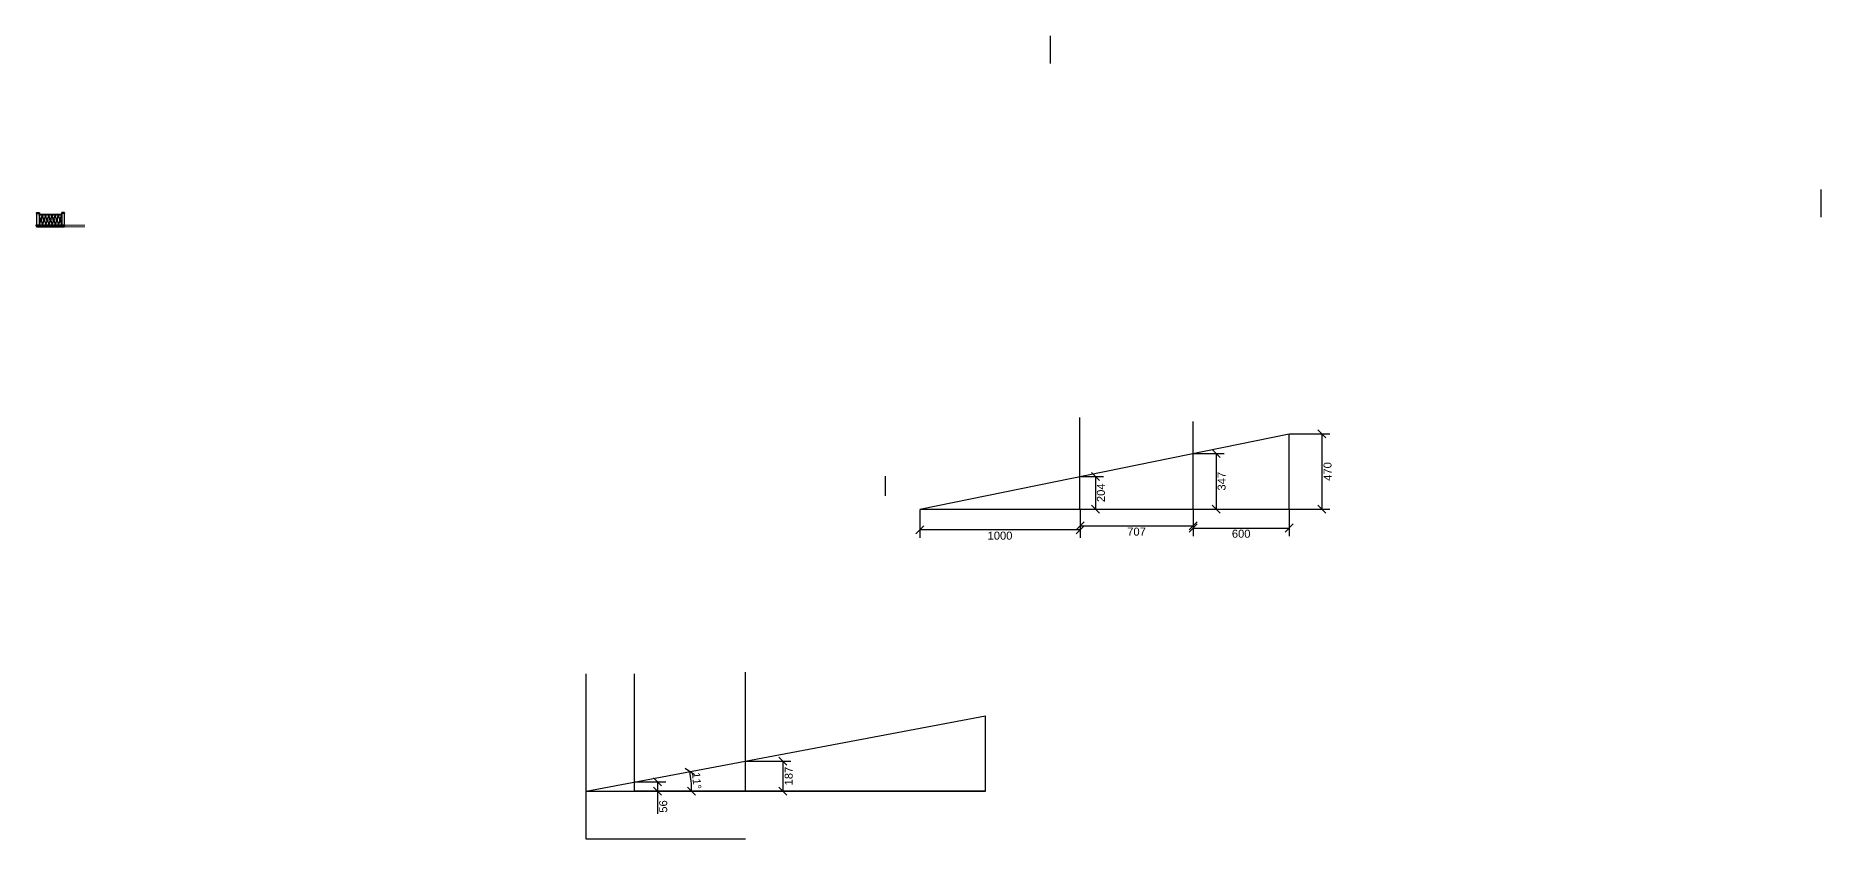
# Model space of a CAD drawing. Header units: inches. Extents: x 249 to 1192, y -18 to 440.
# Drawn here: x 746.4 to 858.5, y 310.1 to 360.2 of the extents above; entities that cross this region are included whole.
import ezdxf

# ---------------------------------------------------------------- set-up
doc = ezdxf.new("R2010")
doc.units = ezdxf.units.IN
doc.header["$MEASUREMENT"] = 0
doc.layers.add('ARSIR WARNA', color=66, linetype='Continuous', lineweight=0)
doc.layers.add('DINDING2', color=137, linetype='Continuous', lineweight=20)
doc.layers.add('KOLOM', color=5, linetype='Continuous')
doc.styles.get("Standard").update_dxf_attribs({"font": 'arial.ttf'})
doc.dimstyles.new('UK. GDG PERTEMUAN', dxfattribs={"dimtxt": 0.5, "dimasz": 0.5, "dimexe": 0.5, "dimexo": 0.05, "dimgap": 0.1, "dimtad": 2, "dimdec": 0, "dimlfac": 100, "dimzin": 0, "dimdsep": 46, "dimtxsty": 'Standard', "dimblk": 'OBLIQUE', "dimcen": 0.09, "dimclrd": 8, "dimclre": 256, "dimclrt": 256, "dimadec": 0, "dimazin": 0, "dimtfac": 1, "dimtdec": 0, "dimtofl": 0, "dimtmove": 0, "dimatfit": 3, "dimldrblk": 'OBLIQUE', "dimfxl": 0, "dimtolj": 1, "dimtzin": 0, "dimarcsym": 0})

# ---------------------------------------------------------------- blocks, each defined once
blk = doc.blocks.new('rb')
for p, q in [((-65.15, 85.2), (-65.08, 85.2)), ((-65.09, 85.17), (-65.14, 85.22)), ((-65.14, 85.17), (-65.09, 85.22)), ((-65.11, 85.16), (-65.11, 85.23))]:
    blk.add_line(p, q)
at = {"ltscale": 5}
for points in [[(-65.14, 85.22), (-65.21, 85.47), (-65.16, 85.52)], [(-65.14, 85.17), (-65.21, 84.92), (-65.16, 84.87)], [(-65.13, 85.23), (-65.2, 85.47), (-65.15, 85.52)], [(-65.13, 85.16), (-65.2, 84.92), (-65.15, 84.87)], [(-65.09, 85.22), (-65.01, 85.47), (-65.06, 85.52)], [(-65.09, 85.23), (-65.02, 85.47), (-65.07, 85.52)], [(-65.09, 85.17), (-65.01, 84.92), (-65.06, 84.87)], [(-65.09, 85.16), (-65.02, 84.92), (-65.07, 84.87)]]:
    blk.add_lwpolyline(points, dxfattribs=at)
for radius in [0.0375, 0.0325]:
    blk.add_circle((-65.11, 85.2), radius, dxfattribs=at)
for centre, start, end in [((-65.13, 85.22), 237.3784, 302.6216), ((-65.13, 85.17), 57.3784, 122.6216), ((-65.11, 85.23), 192.3784, 257.6216), ((-65.14, 85.19), 12.3784, 77.6216), ((-65.11, 85.17), 102.3784, 167.6216), ((-65.14, 85.2), 282.3784, 347.6216), ((-65.09, 85.21), 147.3784, 212.6216), ((-65.09, 85.18), 147.3784, 212.6216), ((-65.14, 85.21), 327.3784, 32.6216), ((-65.12, 85.23), 282.3784, 347.6216), ((-65.08, 85.19), 102.3784, 167.6216), ((-65.12, 85.17), 12.3784, 77.6216), ((-65.08, 85.2), 192.3784, 257.6216), ((-65.1, 85.22), 237.3784, 302.6216), ((-65.1, 85.17), 57.3784, 122.6216), ((-65.14, 85.18), 327.3784, 32.6216)]:
    blk.add_arc(centre, 0.0303, start, end)
blk = doc.blocks.new('_Oblique')
at = {"color": 0, "linetype": 'ByBlock', "lineweight": -2}
blk.add_line((-0.5, -0.5), (0.5, 0.5), dxfattribs=at)
blk = doc.blocks.new('*D282')
at = {"layer": 'DEFPOINTS', "color": 0}
for p in [(801.68, 330.69), (811.68, 330.69), (801.68, 329.39)]:
    blk.add_point(p, dxfattribs=at)
at = {"layer": 'KOLOM', "lineweight": -2}
for p, q in [((801.68, 330.64), (801.68, 328.89)), ((811.68, 330.64), (811.68, 328.89))]:
    blk.add_line(p, q, dxfattribs=at)
at = {"layer": 'KOLOM', "color": 8, "lineweight": -2}
blk.add_line((811.68, 329.39), (801.68, 329.39), dxfattribs=at)
at = {"layer": 'KOLOM', "color": 8, "lineweight": -2, "xscale": 0.5, "yscale": 0.5, "zscale": 0.5, "rotation": 180}
blk.add_blockref('_Oblique', (801.68, 329.39), dxfattribs=at)
at = {"layer": 'KOLOM', "color": 8, "lineweight": -2, "xscale": 0.5, "yscale": 0.5, "zscale": 0.5}
blk.add_blockref('_Oblique', (811.68, 329.39), dxfattribs=at)
at = {"layer": 'KOLOM', "insert": (806.68, 329.03), "char_height": 0.5, "attachment_point": 5}
blk.add_mtext('\\A1;1000', dxfattribs=at)
blk = doc.blocks.new('*D283')
at = {"layer": 'DEFPOINTS', "color": 0}
for p in [(811.68, 330.64), (818.75, 330.69), (818.75, 329.64)]:
    blk.add_point(p, dxfattribs=at)
at = {"layer": 'KOLOM', "lineweight": -2}
for p, q in [((811.68, 330.59), (811.68, 329.14)), ((818.75, 330.64), (818.75, 329.14))]:
    blk.add_line(p, q, dxfattribs=at)
at = {"layer": 'KOLOM', "color": 8, "lineweight": -2}
blk.add_line((811.68, 329.64), (818.75, 329.64), dxfattribs=at)
at = {"layer": 'KOLOM', "color": 8, "lineweight": -2, "xscale": 0.5, "yscale": 0.5, "zscale": 0.5, "rotation": 180}
blk.add_blockref('_Oblique', (811.68, 329.64), dxfattribs=at)
at = {"layer": 'KOLOM', "color": 8, "lineweight": -2, "xscale": 0.5, "yscale": 0.5, "zscale": 0.5}
blk.add_blockref('_Oblique', (818.75, 329.64), dxfattribs=at)
at = {"layer": 'KOLOM', "insert": (815.21, 329.28), "char_height": 0.5, "attachment_point": 5}
blk.add_mtext('\\A1;707', dxfattribs=at)
blk = doc.blocks.new('*D284')
at = {"layer": 'DEFPOINTS', "color": 0}
for p in [(818.75, 330.69), (824.75, 330.69), (824.75, 329.51)]:
    blk.add_point(p, dxfattribs=at)
at = {"layer": 'KOLOM', "lineweight": -2}
for p, q in [((818.75, 330.64), (818.75, 329.01)), ((824.75, 330.64), (824.75, 329.01))]:
    blk.add_line(p, q, dxfattribs=at)
at = {"layer": 'KOLOM', "color": 8, "lineweight": -2}
blk.add_line((818.75, 329.51), (824.75, 329.51), dxfattribs=at)
at = {"layer": 'KOLOM', "color": 8, "lineweight": -2, "xscale": 0.5, "yscale": 0.5, "zscale": 0.5, "rotation": 180}
blk.add_blockref('_Oblique', (818.75, 329.51), dxfattribs=at)
at = {"layer": 'KOLOM', "color": 8, "lineweight": -2, "xscale": 0.5, "yscale": 0.5, "zscale": 0.5}
blk.add_blockref('_Oblique', (824.75, 329.51), dxfattribs=at)
at = {"layer": 'KOLOM', "insert": (821.75, 329.15), "char_height": 0.5, "attachment_point": 5}
blk.add_mtext('\\A1;600', dxfattribs=at)
blk = doc.blocks.new('*D285')
at = {"layer": 'DEFPOINTS', "color": 0}
for p in [(811.68, 332.73), (811.68, 330.69), (812.64, 330.69)]:
    blk.add_point(p, dxfattribs=at)
at = {"layer": 'KOLOM', "lineweight": -2}
for p, q in [((811.73, 332.73), (813.14, 332.73)), ((811.73, 330.69), (813.14, 330.69))]:
    blk.add_line(p, q, dxfattribs=at)
at = {"layer": 'KOLOM', "color": 8, "lineweight": -2}
blk.add_line((812.64, 332.73), (812.64, 330.69), dxfattribs=at)
at = {"layer": 'KOLOM', "color": 8, "lineweight": -2, "xscale": 0.5, "yscale": 0.5, "zscale": 0.5}
for p, rotation in [((812.64, 332.73), 90), ((812.64, 330.69), 270)]:
    blk.add_blockref('_Oblique', p, dxfattribs=dict(at, rotation=rotation))
at = {"layer": 'KOLOM', "insert": (812.99, 331.71), "char_height": 0.5, "attachment_point": 5, "rotation": 90}
blk.add_mtext('\\A1;204', dxfattribs=at)
blk = doc.blocks.new('*D286')
at = {"layer": 'DEFPOINTS', "color": 0}
for p in [(818.75, 334.17), (818.75, 330.69), (820.18, 330.69)]:
    blk.add_point(p, dxfattribs=at)
at = {"layer": 'KOLOM', "lineweight": -2}
for p, q in [((818.8, 334.17), (820.68, 334.17)), ((818.8, 330.69), (820.68, 330.69))]:
    blk.add_line(p, q, dxfattribs=at)
at = {"layer": 'KOLOM', "color": 8, "lineweight": -2}
blk.add_line((820.18, 334.17), (820.18, 330.69), dxfattribs=at)
at = {"layer": 'KOLOM', "color": 8, "lineweight": -2, "xscale": 0.5, "yscale": 0.5, "zscale": 0.5}
for p, rotation in [((820.18, 334.17), 90), ((820.18, 330.69), 270)]:
    blk.add_blockref('_Oblique', p, dxfattribs=dict(at, rotation=rotation))
at = {"layer": 'KOLOM', "insert": (820.53, 332.43), "char_height": 0.5, "attachment_point": 5, "rotation": 90}
blk.add_mtext('\\A1;347', dxfattribs=at)
blk = doc.blocks.new('*D287')
at = {"layer": 'DEFPOINTS', "color": 0}
for p in [(824.75, 335.39), (824.75, 330.69), (826.79, 330.69)]:
    blk.add_point(p, dxfattribs=at)
at = {"layer": 'KOLOM', "lineweight": -2}
for p, q in [((824.8, 335.39), (827.29, 335.39)), ((824.8, 330.69), (827.29, 330.69))]:
    blk.add_line(p, q, dxfattribs=at)
at = {"layer": 'KOLOM', "color": 8, "lineweight": -2}
blk.add_line((826.79, 335.39), (826.79, 330.69), dxfattribs=at)
at = {"layer": 'KOLOM', "color": 8, "lineweight": -2, "xscale": 0.5, "yscale": 0.5, "zscale": 0.5}
for p, rotation in [((826.79, 335.39), 90), ((826.79, 330.69), 270)]:
    blk.add_blockref('_Oblique', p, dxfattribs=dict(at, rotation=rotation))
at = {"layer": 'KOLOM', "insert": (827.15, 333.04), "char_height": 0.5, "attachment_point": 5, "rotation": 90}
blk.add_mtext('\\A1;470', dxfattribs=at)
blk = doc.blocks.new('*D297')
at = {"layer": 'DEFPOINTS', "color": 0}
for p in [(805.78, 317.78), (780.83, 313.08), (783.83, 313.08), (787.4, 313.49), (790.78, 313.08)]:
    blk.add_point(p, dxfattribs=at)
at = {"layer": 'KOLOM', "color": 8, "lineweight": -2}
blk.add_arc((780.83, 313.08), 6.58, 360, 10.6571, dxfattribs=at)
at = {"layer": 'KOLOM', "color": 8, "lineweight": -2, "xscale": 0.5, "yscale": 0.5, "zscale": 0.5}
for p, rotation in [((787.3, 314.3), 100.6570867296741), ((787.41, 313.08), 269.9999999999999)]:
    blk.add_blockref('_Oblique', p, dxfattribs=dict(at, rotation=rotation))
at = {"layer": 'KOLOM', "insert": (787.73, 313.73), "char_height": 0.5, "attachment_point": 5, "rotation": 275.3285}
blk.add_mtext('\\A1;11°', dxfattribs=at)
blk = doc.blocks.new('*D298')
at = {"layer": 'DEFPOINTS', "color": 0}
for p in [(790.78, 314.95), (790.78, 313.08), (793.12, 313.08)]:
    blk.add_point(p, dxfattribs=at)
at = {"layer": 'KOLOM', "lineweight": -2}
for p, q in [((790.83, 314.95), (793.62, 314.95)), ((790.83, 313.08), (793.62, 313.08))]:
    blk.add_line(p, q, dxfattribs=at)
at = {"layer": 'KOLOM', "color": 8, "lineweight": -2}
blk.add_line((793.12, 314.95), (793.12, 313.08), dxfattribs=at)
at = {"layer": 'KOLOM', "color": 8, "lineweight": -2, "xscale": 0.5, "yscale": 0.5, "zscale": 0.5}
for p, rotation in [((793.12, 314.95), 90), ((793.12, 313.08), 270)]:
    blk.add_blockref('_Oblique', p, dxfattribs=dict(at, rotation=rotation))
at = {"layer": 'KOLOM', "insert": (793.48, 314.02), "char_height": 0.5, "attachment_point": 5, "rotation": 90}
blk.add_mtext('\\A1;187', dxfattribs=at)
blk = doc.blocks.new('*D299')
at = {"layer": 'DEFPOINTS', "color": 0}
for p in [(783.83, 313.65), (783.83, 313.08), (785.29, 313.08)]:
    blk.add_point(p, dxfattribs=at)
at = {"layer": 'KOLOM', "lineweight": -2}
for p, q in [((783.88, 313.65), (785.79, 313.65)), ((783.88, 313.08), (785.79, 313.08))]:
    blk.add_line(p, q, dxfattribs=at)
at = {"layer": 'KOLOM', "color": 8, "lineweight": -2}
for p, q in [((785.29, 313.65), (785.29, 313.08)), ((785.29, 313.08), (785.29, 311.67))]:
    blk.add_line(p, q, dxfattribs=at)
at = {"layer": 'KOLOM', "color": 8, "lineweight": -2, "xscale": 0.5, "yscale": 0.5, "zscale": 0.5}
for p, rotation in [((785.29, 313.65), 90), ((785.29, 313.08), 270)]:
    blk.add_blockref('_Oblique', p, dxfattribs=dict(at, rotation=rotation))
at = {"layer": 'KOLOM', "insert": (785.64, 312.12), "char_height": 0.5, "attachment_point": 5, "rotation": 90}
blk.add_mtext('\\A1;56', dxfattribs=at)

msp = doc.modelspace()

# ---------------------------------------------------------------- hatches: boundary and pattern name
h = msp.add_hatch()
h.set_pattern_fill('_USER', color=256, scale=0.8, angle=90, style=0, pattern_type=0)
h.set_pattern_definition([(90, (809.8248, 358.5154), (-0.8, 5e-17), [])])
h.paths.add_polyline_path([(810.3248, 360.2404), (809.8248, 360.2404), (809.8248, 358.5154), (810.3248, 359.0154)])
h = msp.add_hatch()
h.set_pattern_fill('_USER', color=256, scale=0.8, angle=90, style=0, pattern_type=0)
h.set_pattern_definition([(90, (857.9874, 348.9171), (-0.8, 5e-17), [])])
h.paths.add_polyline_path([(858.4874, 350.6421), (857.9874, 350.6421), (857.9874, 348.9171), (858.4874, 349.4171)])
h = msp.add_hatch()
h.set_pattern_fill('_USER', color=256, scale=0.1, angle=90, style=0, pattern_type=0)
h.set_pattern_definition([(90, (799.53137, 331.51362), (-0.1, 6e-18), [])])
h.paths.add_polyline_path([(799.5314, 331.5136), (799.6314, 331.5136), (799.6314, 332.7391), (799.5314, 332.7391)])
at = {"layer": 'ARSIR WARNA'}
h = msp.add_hatch(dxfattribs=at)
h.set_pattern_fill('_USER', color=256, scale=0.8, angle=90, style=0, pattern_type=0)
h.set_pattern_definition([(90, (809.8248, 358.5154), (-0.8, 5e-17), [])])
h.paths.add_polyline_path([(810.3248, 360.1652), (810.3248, 359.0154), (809.8248, 358.5154), (809.8248, 360.1652)])
h = msp.add_hatch(dxfattribs=at)
h.set_pattern_fill('_USER', color=256, scale=0.8, angle=90, style=0, pattern_type=0)
h.set_pattern_definition([(90, (857.9874, 348.9171), (-0.8, 5e-17), [])])
h.paths.add_polyline_path([(858.4874, 350.5668), (858.4874, 349.4171), (857.9874, 348.9171), (857.9874, 350.5668)])

# ---------------------------------------------------------------- linework, layer by layer
at = {"ltscale": 5}
for p, q in [((746.4628, 349.1917), (746.4628, 349.1417)), ((746.4628, 349.1917), (746.6628, 349.1917)), ((746.4628, 349.1417), (746.6628, 349.1417)), ((746.4878, 349.2167), (746.4878, 349.1917)), ((746.4878, 349.2167), (746.6378, 349.2167)), ((746.4878, 349.1417), (746.4878, 348.4167)), ((746.6378, 349.2167), (746.6378, 349.1917)), ((746.6378, 349.1417), (746.6378, 348.4167)), ((746.6378, 349.1167), (748.0578, 349.1167)), ((746.6378, 349.0667), (748.0578, 349.0667)), ((746.6628, 349.1917), (746.6628, 349.1417)), ((748.0328, 349.1917), (748.0328, 349.1417)), ((748.2328, 349.1917), (748.0328, 349.1917)), ((748.2328, 349.1417), (748.0328, 349.1417)), ((748.0578, 349.2167), (748.0578, 349.1917)), ((748.2078, 349.2167), (748.0578, 349.2167)), ((748.0578, 349.1417), (748.0578, 348.4167)), ((748.2078, 349.2167), (748.2078, 349.1917)), ((748.2078, 349.1417), (748.2078, 348.4167)), ((748.2328, 349.1917), (748.2328, 349.1417))]:
    msp.add_line(p, q, dxfattribs=at)
for p, q in [((746.4878, 348.3917), (748.2078, 348.3917)), ((746.4878, 348.3667), (748.2078, 348.3667))]:
    msp.add_line(p, q)
for points in [[(746.4878, 348.4167), (746.4378, 348.4167), (746.4378, 348.3917), (748.2578, 348.3917), (748.2578, 348.4167)], [(746.4878, 348.3167), (748.2078, 348.3167), (748.2078, 348.3667), (746.4878, 348.3667)]]:
    msp.add_lwpolyline(points, close=True)
msp.add_lwpolyline([(748.2328, 348.3917), (748.2328, 348.3667), (746.4628, 348.3667), (746.4628, 348.3917)])
at = {"layer": 'DINDING2'}
for points in [[(748.2078, 348.4167), (749.5, 348.4167)], [(748.2078, 348.3167), (749.5, 348.3167)]]:
    msp.add_lwpolyline(points, dxfattribs=at)
at = {"layer": 'KOLOM'}
for points in [[(811.6756, 330.643), (811.6756, 336.4091)], [(818.7456, 330.693), (818.7456, 336.1694)], [(801.6756, 330.693), (811.6756, 330.693), (818.7456, 330.693), (824.7456, 330.693), (824.7456, 335.388)], [(801.6756, 330.693), (824.7456, 335.388)], [(805.7823, 313.0826), (790.7823, 313.0826), (790.7823, 320.5014)], [(790.7823, 310.0826), (780.8323, 310.0826), (780.8323, 320.3976)], [(790.7823, 313.0826), (783.8323, 313.0826), (783.8323, 320.3976)], [(780.8323, 313.0826), (792.7123, 313.0826), (799.7823, 313.0826), (805.7823, 313.0826), (805.7823, 317.7776)], [(780.8323, 313.0826), (805.7823, 317.7776)]]:
    msp.add_lwpolyline(points, dxfattribs=at)

# ---------------------------------------------------------------- block references
for p in [(811.8603, 263.546), (812.0603, 263.546), (812.2603, 263.546), (812.4603, 263.546), (812.6603, 263.546), (812.8603, 263.546)]:
    msp.add_blockref('rb', p)
at = {"xscale": -1}
msp.add_blockref('rb', (682.8353, 263.546), dxfattribs=at)

# ---------------------------------------------------------------- dimensions: what is measured, and where the dimension line sits
at = {"layer": 'KOLOM'}
for base, p1, p2, picture, middle in [((826.7933911492, 330.6929847794), (824.7456109387, 335.3879847794), (824.7456109387, 330.6929847794), '*D287', (827.1486776431, 333.0404847794)), ((820.1775, 330.693), (818.7456, 334.1669), (818.7456, 330.693), '*D286', (820.533, 332.43)), ((812.6373, 330.693), (811.6756, 332.7281), (811.6756, 330.693), '*D285', (812.9926, 331.7105)), ((793.1233, 313.0826), (790.7823, 314.955), (790.7823, 313.0826), '*D298', (793.4786, 314.0188)), ((785.2892, 313.0826), (783.8323, 313.6472), (783.8323, 313.0826), '*D299', (785.6445, 312.1247))]:
    dim = msp.add_linear_dim(base=base, p1=p1, p2=p2, angle=90, dimstyle='UK. GDG PERTEMUAN', override={"dimfxl": 10}, dxfattribs=at)
    dim.commit()
    dim.dimension.update_dxf_attribs({"geometry": picture, "text_midpoint": middle})
for base, p1, p2, picture, middle in [((801.6756, 329.3898), (811.6756, 330.693), (801.6756, 330.693), '*D282', (806.6756, 329.0345)), ((818.7456, 329.6398), (811.6756, 330.643), (818.7456, 330.693), '*D283', (815.2106, 329.2845)), ((824.7456, 329.5057), (818.7456, 330.693), (824.7456, 330.693), '*D284', (821.7456, 329.1504))]:
    dim = msp.add_linear_dim(base=base, p1=p1, p2=p2, dimstyle='UK. GDG PERTEMUAN', override={"dimfxl": 10}, dxfattribs=at)
    dim.commit()
    dim.dimension.update_dxf_attribs({"geometry": picture, "text_midpoint": middle})
dim = msp.add_angular_dim_2l(base=(787.4003, 313.4904), line1=((790.7823, 313.0826), (783.8323, 313.0826)), line2=((780.8323, 313.0826), (805.7823, 317.7776)), dimstyle='UK. GDG PERTEMUAN', override={"dimfxl": 10}, dxfattribs=at)
dim.commit()
dim.dimension.update_dxf_attribs({"geometry": '*D297', "text_midpoint": (787.734, 313.7264)})

doc.saveas('drawing.dxf')
